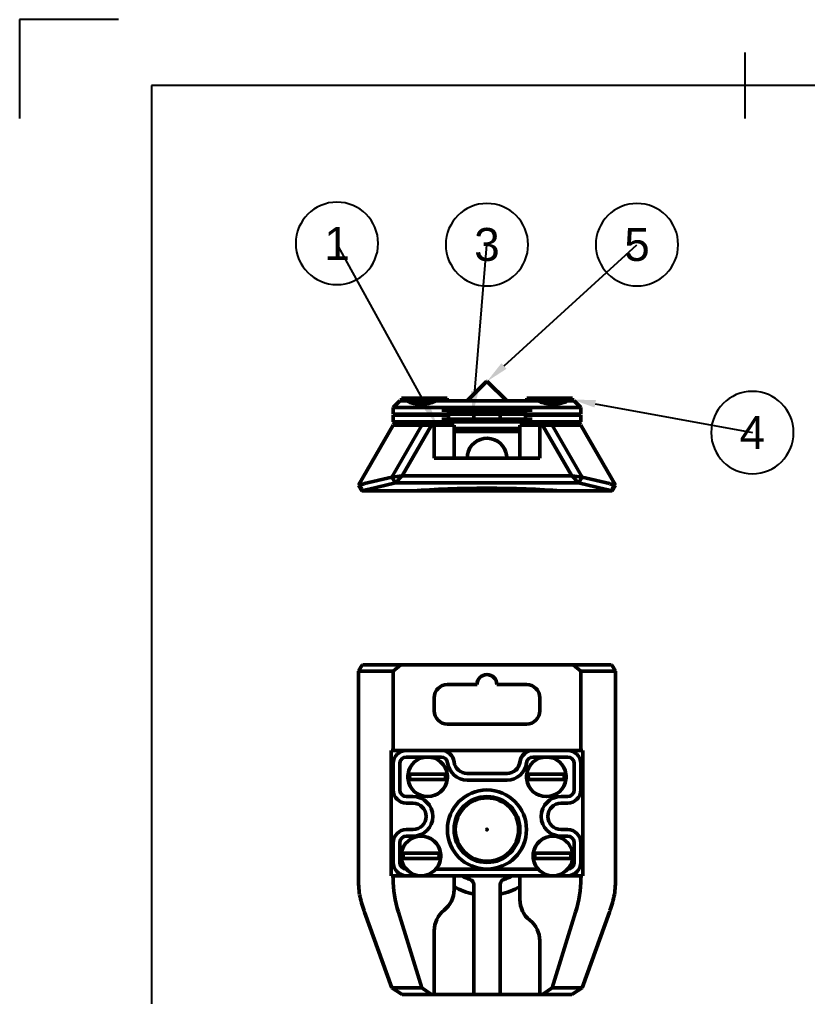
# Model space of a CAD drawing. Header units: millimetres. Extents: x 0 to 210, y 0 to 297.
# Drawn here: x 0 to 119.5, y 148.8 to 297 of the extents above; entities that cross this region are included whole.
import ezdxf
from ezdxf import colors
from ezdxf.entities.mleader import LeaderData, LeaderLine
from ezdxf.math import Vec2, Vec3

# ---------------------------------------------------------------- set-up
doc = ezdxf.new("R2010")
doc.units = ezdxf.units.MM
doc.header["$LTSCALE"] = 0.75
for name, color, linetype, lineweight in [('Balloons', 7, 'Continuous', 25), ('Border', 7, 'Continuous', 25), ('Visible', 7, 'Continuous', 50)]:
    doc.layers.add(name, color=color, linetype=linetype, lineweight=lineweight)
doc.styles.get("Standard").update_dxf_attribs({"font": 'arial.ttf'})

# ---------------------------------------------------------------- blocks, each defined once
blk = doc.blocks.new('ISO_A4(P)_SHEET')
at = {"layer": 'Border'}
for p, q in [((15, 297), (0, 297)), ((0, 297), (0, 282)), ((110, 292), (110, 282)), ((200, 287), (20, 287)), ((20, 287), (20, 10))]:
    blk.add_line(p, q, dxfattribs=at)
blk = doc.blocks.new('*B9')
at = {"transparency": 16777216}
for start, end in [(90, 270), (270, 90)]:
    blk.add_arc((0, 0), 6.25, start, end, dxfattribs=at)
at = {"transparency": 16777216, "insert": (0, 0), "char_height": 5, "attachment_point": 5}
blk.add_mtext('4', dxfattribs=at)
blk = doc.blocks.new('*B10')
at = {"transparency": 16777216}
for start, end in [(90, 270), (270, 90)]:
    blk.add_arc((0, 0), 6.25, start, end, dxfattribs=at)
at = {"transparency": 16777216, "insert": (0, 0), "char_height": 5, "attachment_point": 5}
blk.add_mtext('1', dxfattribs=at)
blk = doc.blocks.new('*B11')
at = {"transparency": 16777216}
for start, end in [(90, 270), (270, 90)]:
    blk.add_arc((0, 0), 6.25, start, end, dxfattribs=at)
at = {"transparency": 16777216, "insert": (0, 0), "char_height": 5, "attachment_point": 5}
blk.add_mtext('3', dxfattribs=at)
blk = doc.blocks.new('*B12')
at = {"transparency": 16777216}
for start, end in [(90, 270), (270, 90)]:
    blk.add_arc((0, 0), 6.25, start, end, dxfattribs=at)
at = {"transparency": 16777216, "insert": (0, 0), "char_height": 5, "attachment_point": 5}
blk.add_mtext('5', dxfattribs=at)

msp = doc.modelspace()

# ---------------------------------------------------------------- linework, layer by layer
at = {"layer": 'Visible'}
for p, q in [((70.84, 242.1), (67.89, 239.15)), ((70.84, 242.1), (70.94, 242.1)), ((70.94, 242.1), (73.89, 239.15)), ((56.67, 238.15), (57.67, 239.15)), ((57.67, 239.15), (58.66, 239.15)), ((57.92, 239.55), (57.92, 239.15)), ((57.92, 239.55), (63.87, 239.55)), ((58.66, 239.15), (63.13, 239.15)), ((70.89, 239.15), (63.13, 239.15)), ((63.87, 239.15), (63.87, 239.55)), ((63.87, 239.55), (64.87, 239.55)), ((64.87, 239.15), (64.87, 239.55)), ((78.66, 239.15), (70.89, 239.15)), ((76.92, 239.55), (76.92, 239.15)), ((76.92, 239.55), (77.92, 239.55)), ((77.92, 239.55), (77.92, 239.15)), ((77.92, 239.55), (83.87, 239.55)), ((78.66, 239.15), (83.13, 239.15)), ((83.13, 239.15), (84.12, 239.15)), ((83.87, 239.15), (83.87, 239.55)), ((85.12, 238.15), (84.12, 239.15)), ((58.65, 238.15), (56.67, 238.15)), ((56.67, 238.15), (56.67, 237.15)), ((58.67, 237.15), (56.67, 237.15)), ((58.65, 238.15), (58.67, 238.15)), ((64.05, 237.15), (58.67, 237.15)), ((59.29, 237.15), (59.29, 236.99)), ((62.49, 237.15), (62.49, 236.99)), ((62.89, 236.99), (62.89, 237.15)), ((63.13, 238.15), (83.12, 238.15)), ((64.05, 237.75), (77.74, 237.75)), ((65.05, 237.15), (64.05, 237.15)), ((65.05, 237.75), (65.05, 237.15)), ((65.05, 237.35), (76.74, 237.35)), ((68.35, 237.15), (65.05, 237.15)), ((66.49, 237.75), (66.09, 237.35)), ((68.89, 237.15), (68.35, 237.15)), ((68.89, 236.39), (68.89, 237.15)), ((68.89, 237.15), (72.89, 237.15)), ((73.44, 237.15), (72.89, 237.15)), ((72.89, 236.39), (72.89, 237.15)), ((76.74, 237.15), (73.44, 237.15)), ((75.29, 237.75), (75.69, 237.35)), ((76.74, 237.15), (76.74, 237.75)), ((77.74, 237.15), (76.74, 237.15)), ((83.12, 237.15), (77.74, 237.15)), ((78.89, 236.99), (78.89, 237.15)), ((79.29, 237.15), (79.29, 236.99)), ((82.49, 237.15), (82.49, 236.99)), ((83.12, 238.15), (83.14, 238.15)), ((85.12, 237.15), (83.12, 237.15)), ((85.12, 238.15), (83.14, 238.15)), ((85.12, 237.15), (85.12, 238.15)), ((56.67, 236.99), (58.67, 236.99)), ((56.67, 236.99), (56.67, 235.99)), ((56.67, 235.99), (57.17, 235.49)), ((56.67, 235.99), (58.65, 235.99)), ((58.67, 235.99), (58.65, 235.99)), ((58.67, 236.99), (64.05, 236.99)), ((78.66, 235.99), (58.67, 235.99)), ((64.05, 236.99), (65.05, 236.99)), ((67.02, 236.39), (64.05, 236.39)), ((65.05, 236.99), (65.05, 236.39)), ((67.02, 236.39), (68.35, 236.39)), ((68.35, 236.39), (68.89, 236.39)), ((72.89, 236.39), (68.89, 236.39)), ((72.89, 236.39), (73.44, 236.39)), ((73.44, 236.39), (74.77, 236.39)), ((77.74, 236.39), (74.77, 236.39)), ((76.74, 236.99), (77.74, 236.99)), ((76.74, 236.39), (76.74, 236.99)), ((77.74, 236.99), (83.12, 236.99)), ((83.12, 236.99), (85.12, 236.99)), ((83.14, 235.99), (83.12, 235.99)), ((83.14, 235.99), (85.12, 235.99)), ((85.12, 235.99), (84.62, 235.49)), ((85.12, 235.99), (85.12, 236.99)), ((56.67, 235.49), (51.39, 226.36)), ((61.01, 235.49), (56.46, 227.61)), ((56.67, 235.49), (57.46, 235.49)), ((57.46, 235.49), (61.01, 235.49)), ((58.03, 227.81), (62.46, 235.49)), ((62.46, 235.49), (61.01, 235.49)), ((62.89, 235.49), (62.46, 235.49)), ((64.39, 235.49), (62.89, 235.49)), ((62.89, 230.49), (62.89, 235.49)), ((64.39, 235.49), (65.89, 235.49)), ((65.89, 230.49), (65.89, 235.49)), ((65.89, 234.99), (70.89, 234.99)), ((75.89, 234.49), (65.89, 234.49)), ((70.89, 234.99), (75.89, 234.99)), ((75.89, 235.49), (77.39, 235.49)), ((75.89, 235.49), (75.89, 230.49)), ((78.89, 235.49), (77.39, 235.49)), ((79.33, 235.49), (78.89, 235.49)), ((78.89, 235.49), (78.89, 230.49)), ((80.78, 235.49), (79.33, 235.49)), ((79.33, 235.49), (83.76, 227.81)), ((84.33, 235.49), (80.78, 235.49)), ((85.33, 227.61), (80.78, 235.49)), ((84.33, 235.49), (85.12, 235.49)), ((90.39, 226.36), (85.12, 235.49)), ((78.89, 230.49), (62.89, 230.49)), ((56.46, 227.61), (52.33, 226.61)), ((52.83, 225.71), (57, 226.72)), ((56.46, 227.61), (58.03, 227.81)), ((57, 226.72), (56.46, 227.61)), ((58.03, 227.81), (57, 226.72)), ((57, 226.72), (84.79, 226.72)), ((83.76, 227.81), (58.03, 227.81)), ((84.79, 226.72), (83.76, 227.81)), ((83.76, 227.81), (85.33, 227.61)), ((85.33, 227.61), (84.79, 226.72)), ((84.79, 226.72), (88.95, 225.71)), ((89.46, 226.61), (85.33, 227.61)), ((51.89, 225.49), (51.39, 226.36)), ((51.89, 225.49), (52.09, 225.49)), ((52.09, 225.49), (52.12, 225.49)), ((52.12, 225.49), (59.71, 225.49)), ((82.08, 225.49), (59.71, 225.49)), ((82.08, 225.49), (89.67, 225.49)), ((89.67, 225.49), (89.7, 225.49)), ((89.7, 225.49), (89.89, 225.49)), ((89.89, 225.49), (90.39, 226.36))]:
    msp.add_line(p, q, dxfattribs=at)
at = {"layer": 'Visible', "extrusion": (-1e-16, -1, 2.967e-13)}
for p, q in [((51.89, 199.01), (51.39, 198.14)), ((52.05, 199.14), (51.89, 199.01)), ((57.82, 199.14), (52.05, 199.14)), ((56.67, 198.14), (57.82, 199.14)), ((57.82, 199.14), (83.97, 199.14)), ((89.74, 199.14), (83.97, 199.14)), ((83.97, 199.14), (85.12, 198.14)), ((89.89, 199.01), (89.74, 199.14)), ((90.39, 198.14), (89.89, 199.01)), ((51.39, 198.14), (56.67, 198.14)), ((51.39, 166.77), (51.39, 198.14)), ((56.67, 198.14), (56.67, 186.14)), ((85.12, 198.14), (90.39, 198.14)), ((85.12, 198.14), (85.12, 186.14)), ((90.39, 198.14), (90.39, 166.77)), ((64.89, 196.14), (69.39, 196.14)), ((72.39, 196.14), (76.89, 196.14)), ((62.89, 192.14), (62.89, 194.14)), ((78.89, 194.14), (78.89, 192.14)), ((76.89, 190.14), (64.89, 190.14)), ((56.38, 186.14), (56.67, 186.14)), ((56.38, 167.14), (56.38, 186.14)), ((56.67, 186.14), (58.67, 186.14)), ((63.93, 186.14), (58.67, 186.14)), ((63.93, 186.14), (77.86, 186.14)), ((77.89, 186.14), (77.86, 186.14)), ((83.12, 186.14), (77.89, 186.14)), ((83.12, 186.14), (85.12, 186.14)), ((85.12, 186.14), (85.41, 186.14)), ((85.41, 186.14), (85.41, 167.14)), ((56.67, 184.14), (56.67, 180.14)), ((57.67, 180.14), (57.67, 184.14)), ((58.67, 185.14), (61.89, 185.14)), ((61.89, 185.14), (63.93, 185.14)), ((77.89, 185.14), (79.89, 185.14)), ((79.89, 185.14), (83.12, 185.14)), ((84.12, 184.14), (84.12, 180.14)), ((85.12, 180.14), (85.12, 184.14)), ((58.92, 182.54), (64.87, 182.54)), ((73.93, 182.64), (67.89, 182.64)), ((76.92, 182.54), (82.87, 182.54)), ((64.87, 181.74), (58.92, 181.74)), ((67.89, 181.64), (73.93, 181.64)), ((82.87, 181.74), (76.92, 181.74)), ((59.67, 179.14), (58.67, 179.14)), ((58.67, 178.14), (59.67, 178.14)), ((83.12, 179.14), (82.12, 179.14)), ((82.12, 178.14), (83.12, 178.14)), ((59.67, 174.14), (58.67, 174.14)), ((83.12, 174.14), (82.12, 174.14)), ((56.67, 172.14), (56.67, 169.14)), ((57.67, 169.14), (57.67, 172.14)), ((58.67, 173.14), (59.67, 173.14)), ((82.12, 173.14), (83.12, 173.14)), ((84.12, 172.14), (84.12, 169.14)), ((85.12, 169.14), (85.12, 172.14)), ((57.92, 170.54), (63.87, 170.54)), ((77.92, 170.54), (83.87, 170.54)), ((63.87, 169.74), (57.92, 169.74)), ((83.87, 169.74), (77.92, 169.74)), ((70.89, 168.14), (63.13, 168.14)), ((78.66, 168.14), (70.89, 168.14)), ((56.67, 167.14), (56.38, 167.14)), ((58.67, 167.14), (56.67, 167.14)), ((56.67, 167.14), (56.67, 166.77)), ((58.67, 167.14), (63.13, 167.14)), ((63.13, 167.14), (83.12, 167.14)), ((65.89, 165.01), (65.89, 167.14)), ((75.89, 167.14), (75.89, 163.51)), ((85.12, 167.14), (83.12, 167.14)), ((85.12, 167.14), (85.12, 166.77)), ((85.41, 167.14), (85.12, 167.14)), ((68.89, 165.8), (68.89, 149.14)), ((72.89, 149.14), (72.89, 165.8)), ((56.46, 150.11), (52.33, 161.6)), ((57.46, 161.6), (61.01, 150.11)), ((84.33, 161.6), (80.78, 150.11)), ((89.46, 161.6), (85.33, 150.11)), ((62.89, 149.14), (62.89, 158.77)), ((78.89, 157.27), (78.89, 149.14)), ((56.46, 150.11), (58.03, 149.14)), ((61.01, 150.11), (56.46, 150.11)), ((62.46, 149.14), (61.01, 150.11)), ((80.78, 150.11), (79.33, 149.14)), ((85.33, 150.11), (80.78, 150.11)), ((83.76, 149.14), (85.33, 150.11)), ((58.03, 149.14), (62.46, 149.14)), ((62.89, 149.14), (62.46, 149.14)), ((68.89, 149.14), (62.89, 149.14)), ((68.89, 149.14), (72.89, 149.14)), ((78.89, 149.14), (72.89, 149.14)), ((79.33, 149.14), (78.89, 149.14)), ((79.33, 149.14), (83.76, 149.14))]:
    msp.add_line(p, q, dxfattribs=at)
at = {"layer": 'Visible'}
msp.add_circle((70.89, 174.14), 6, dxfattribs=at)
at = {"layer": 'Visible', "extrusion": (0, 0, -1)}
for radius in [5, 4.8, 0.05]:
    msp.add_circle((-70.89, 174.14), radius, dxfattribs=at)
at = {"layer": 'Visible'}
for centre, radius, start, end in [((60.9, 243.92), 5.27, 244.9871, 295.1221), ((70.89, 230.49), 3, 17.4546, 180.0007), ((53.28, 222.44), 4.28, 103.9726, 113.3802), ((53.8, 221.11), 4.7, 102.8486, 110.9423), ((53.2, 223.01), 3.7, 103.6546, 104.9674), ((87.99, 221.09), 4.72, 69.0734, 77.1271), ((88.59, 223.01), 3.7, 75.0326, 76.3454), ((88.51, 222.41), 4.3, 66.6417, 75.9964), ((64.89, 194.14), 2, 90, 180), ((76.89, 194.14), 2, 0, 90), ((64.89, 192.14), 2, 180, 270), ((76.89, 192.14), 2, 270, 0), ((58.67, 184.14), 2, 90, 180), ((63.93, 184.14), 2, 7.1808, 90), ((77.89, 184.14), 2, 90, 172.8192), ((83.12, 184.14), 2, 0, 90), ((67.89, 184.64), 3, 187.1808, 270), ((73.89, 184.64), 2, 270, 352.8192), ((73.93, 184.64), 3, 270, 352.8192), ((58.67, 180.14), 2, 180, 270), ((83.12, 180.14), 2, 270, 0), ((59.67, 176.14), 3, 270, 90), ((82.12, 176.14), 3, 90, 270), ((58.67, 172.14), 2, 90, 180), ((83.12, 172.14), 2, 0, 90), ((58.67, 169.14), 2, 180, 269.4493), ((83.12, 169.14), 2, 270.5507, 0), ((68.63, 166.78), 17.24, 180.0048, 188.3755), ((58.67, 169.14), 2, 269.4493, 270), ((70.89, 174.14), 8, 241.045, 251.447), ((68.09, 165.8), 0.8, 0, 71.447), ((73.69, 165.8), 0.8, 108.553, 180), ((70.89, 174.14), 8, 288.553, 298.955), ((83.12, 169.14), 2, 270, 270.5507), ((73.16, 166.78), 17.24, 351.6245, 359.9952), ((70.89, 174.14), 10, 240, 258.463), ((70.89, 174.14), 10, 281.537, 300), ((69.42, 167.82), 18.19, 191.2836, 199.2413), ((72.37, 167.83), 18.19, 340.7595, 348.7158), ((66.89, 158.77), 4, 128.6822, 180), ((66.79, 169.76), 24.1, 340.2056, 340.7908), ((74.89, 157.27), 4, 0, 51.3178)]:
    msp.add_arc(centre, radius, start, end, dxfattribs=at)
at = {"layer": 'Visible', "extrusion": (0, 0, -1)}
for centre, radius, start, end in [((-70.89, 196.14), 1.5, 0, 180), ((-77.86, 184.14), 2, 7.1808, 90), ((-58.67, 184.14), 1, 0, 90), ((-61.89, 182.14), 3, 7.6623, 172.3377), ((-63.93, 184.14), 1, 90, 172.8192), ((-67.89, 184.64), 2, 270, 352.8192), ((-73.93, 184.64), 2, 187.1808, 270), ((-77.89, 184.14), 1, 7.1808, 90), ((-79.89, 182.14), 3, 7.6623, 172.3377), ((-83.12, 184.14), 1, 90, 180), ((-61.89, 182.14), 3, 352.3377, 7.6623), ((-61.89, 182.14), 2.73, 351.5732, 8.4268), ((-61.89, 182.14), 2.73, 171.5732, 188.4268), ((-61.89, 182.14), 3, 172.3377, 187.6623), ((-79.89, 182.14), 3, 352.3377, 7.6623), ((-79.89, 182.14), 2.73, 351.5732, 8.4268), ((-79.89, 182.14), 2.73, 171.5732, 188.4268), ((-79.89, 182.14), 3, 172.3377, 187.6623), ((-61.89, 182.14), 3, 187.6623, 352.3377), ((-79.89, 182.14), 3, 187.6623, 352.3377), ((-58.67, 180.14), 1, 270, 0), ((-83.12, 180.14), 1, 180, 270), ((-59.67, 176.14), 2, 90, 270), ((-82.12, 176.14), 2, 270, 90), ((-58.67, 172.14), 1, 0, 90), ((-60.89, 170.14), 3, 7.6623, 172.3377), ((-80.89, 170.14), 3, 7.6623, 172.3377), ((-83.12, 172.14), 1, 90, 180), ((-60.89, 170.14), 3, 352.3377, 7.6623), ((-60.89, 170.14), 2.73, 351.5732, 8.4268), ((-60.89, 170.14), 2.73, 171.5732, 188.4268), ((-60.89, 170.14), 3, 172.3377, 187.6623), ((-80.89, 170.14), 3, 352.3377, 7.6623), ((-80.89, 170.14), 2.73, 351.5732, 8.4268), ((-80.89, 170.14), 2.73, 171.5732, 188.4268), ((-80.89, 170.14), 3, 172.3377, 187.6623), ((-58.67, 169.14), 1, 270.5507, 0), ((-60.89, 170.14), 3, 187.6623, 352.3377), ((-80.89, 170.14), 3, 187.6623, 352.3377), ((-83.12, 169.14), 1, 180, 269.4493), ((-61.89, 165.01), 4, 180, 231.3178), ((-79.89, 163.51), 4, 308.6822, 0), ((-75, 169.76), 24.1, 340.2056, 340.7908)]:
    msp.add_arc(centre, radius, start, end, dxfattribs=at)
at = {"layer": 'Visible'}
msp.add_ellipse((70.89, 224.5), major_axis=(-15.94, 0), ratio=0.087825, start_param=3.93478, end_param=5.489998, dxfattribs=at)
at = {"layer": 'Visible', "extrusion": (0, 0, -1)}
for centre, major_axis, start_param, end_param in [((79.76, 166.77), (-23.09, 0), -0.261799, 0), ((62.03, 166.77), (23.09, 0), 0, 0.261799)]:
    msp.add_ellipse(centre, major_axis=major_axis, ratio=0.866025, start_param=start_param, end_param=end_param, dxfattribs=at)
at = {"layer": 'Visible'}
for points, knots in [([(58.67, 239.15), (58.67, 239.15), (58.67, 239.15), (58.66, 239.15), (58.66, 239.15), (58.66, 239.15)], [0.0000570585, 0.0000570585, 0.0000570585, 0.0000570585, 0.0003133409, 0.0003133409, 0.000625543, 0.000625543, 0.000625543, 0.000625543]), ([(83.13, 239.15), (83.13, 239.15), (83.13, 239.15), (83.12, 239.15), (83.12, 239.15), (83.12, 239.15)], [0, 0, 0, 0, 0.0002837611, 0.0002837611, 0.0005684846, 0.0005684846, 0.0005684846, 0.0005684846]), ([(58.67, 238.15), (59.41, 238.15), (60.16, 238.15), (61.64, 238.15), (62.39, 238.15), (63.13, 238.15)], [-0.2556624, -0.2556624, -0.2556624, -0.2556624, -0.1440983, -0.1440983, -0.0325342, -0.0325342, -0.0325342, -0.0325342]), ([(83.12, 235.99), (82.38, 235.99), (81.63, 235.99), (80.15, 235.99), (79.4, 235.99), (78.66, 235.99)], [-0.2556624, -0.2556624, -0.2556624, -0.2556624, -0.1440983, -0.1440983, -0.0325342, -0.0325342, -0.0325342, -0.0325342]), ([(51.58, 226.36), (51.55, 226.36), (51.53, 226.36), (51.48, 226.36), (51.46, 226.36), (51.44, 226.36), (51.43, 226.36), (51.41, 226.36), (51.4, 226.36), (51.39, 226.36), (51.39, 226.36)], [-6.4126927, -6.4126927, -6.4126927, -6.4126927, -6.3862692, -6.3862692, -6.3492032, -6.3492032, -6.3492032, -6.3161943, -6.3161943, -6.2831853, -6.2831853, -6.2831853, -6.2831853]), ([(51.58, 226.36), (51.66, 226.22), (51.75, 226.07), (51.92, 225.78), (52.01, 225.64), (52.09, 225.49)], [-0.05051392, -0.05051392, -0.05051392, -0.05051392, -0.02525866, -0.02525866, 0, 0, 0, 0]), ([(52.75, 225.69), (52.77, 225.69), (52.78, 225.69), (52.81, 225.7), (52.82, 225.7), (52.83, 225.71)], [1.7395114, 1.7395114, 1.7395114, 1.7395114, 1.74568665, 1.74568665, 1.7518619, 1.7518619, 1.7518619, 1.7518619]), ([(88.95, 225.71), (88.97, 225.7), (88.98, 225.7), (89.01, 225.69), (89.02, 225.69), (89.04, 225.69)], [-1.4835819, -1.4835819, -1.4835819, -1.4835819, -1.47740664, -1.47740664, -1.47123139, -1.47123139, -1.47123139, -1.47123139]), ([(90.21, 226.36), (90.13, 226.22), (90.04, 226.08), (89.87, 225.79), (89.78, 225.64), (89.7, 225.49)], [-0.05051538, -0.05051538, -0.05051538, -0.05051538, -0.0254891, -0.0254891, 0, 0, 0, 0]), ([(90.39, 226.36), (90.39, 226.36), (90.39, 226.36), (90.37, 226.36), (90.36, 226.36), (90.35, 226.36), (90.33, 226.36), (90.31, 226.36), (90.26, 226.36), (90.24, 226.36), (90.21, 226.36)], [0, 0, 0, 0, 0.033009, 0.033009, 0.0660179, 0.0660179, 0.0660179, 0.1030839, 0.1030839, 0.1295074, 0.1295074, 0.1295074, 0.1295074])]:
    msp.add_open_spline(points, degree=3, knots=knots, dxfattribs=at)
for points, degree in [([(83.12, 239.15), (80.89, 238.16), (78.66, 239.15)], 2), ([(73.76, 231.39), (73.85, 231.1), (73.89, 230.8), (73.89, 230.49)], 3)]:
    msp.add_open_spline(points, degree=degree, dxfattribs=at)

# ---------------------------------------------------------------- block references
at = {"layer": 'Border'}
msp.add_blockref('ISO_A4(P)_SHEET', (0, 0), dxfattribs=at)

# ---------------------------------------------------------------- leaders
at = {"layer": 'Balloons'}
ml = msp.add_multileader_block('Standard', dxfattribs=at)
ml.set_content('*B10', color=256)
ml.set_leader_properties()
ml.build(insert=Vec2(0, 0))
ml.multileader.update_dxf_attribs({"has_dogleg": 0, "arrow_head_size": 3.5, "block_connection_type": 1})
ctx = ml.context
ctx.base_point, ctx.char_height, ctx.arrow_head_size = Vec3(48.14, 263.05), 3.5, 3.5
ctx.attachment_type = 1
notes = []
notes.append((ctx, [(0, (1, 1, 0), (40.14, 263.05), (1, 0), 8, [(0, [(63.29, 235.49)], 0, [])])]))
ctx.block.insert = Vec3(48.14, 263.05)
ml = msp.add_multileader_block('Standard', dxfattribs=at)
ml.set_content('*B11', color=256)
ml.set_leader_properties()
ml.build(insert=Vec2(0, 0))
ml.multileader.update_dxf_attribs({"has_dogleg": 0, "arrow_head_size": 3.5, "block_connection_type": 1})
ctx = ml.context
ctx.base_point, ctx.char_height, ctx.arrow_head_size = Vec3(70.89, 262.85), 3.5, 3.5
ctx.attachment_type = 1
notes.append((ctx, [(0, (1, 1, 0), (62.89, 262.85), (1, 0), 8, [(0, [(68.74, 237.15)], 0, [])])]))
ctx.block.insert = Vec3(70.89, 262.85)
ml = msp.add_multileader_block('Standard', dxfattribs=at)
ml.set_content('*B12', color=256)
ml.set_leader_properties()
ml.build(insert=Vec2(0, 0))
ml.multileader.update_dxf_attribs({"has_dogleg": 0, "arrow_head_size": 3.5, "block_connection_type": 1})
ctx = ml.context
ctx.base_point, ctx.char_height, ctx.arrow_head_size = Vec3(93.64, 262.85), 3.5, 3.5
ctx.attachment_type = 1
notes.append((ctx, [(0, (1, 1, 0), (85.64, 262.85), (1, 0), 8, [(0, [(70.89, 242.1)], 0, [])])]))
ctx.block.insert = Vec3(93.64, 262.85)
ml = msp.add_multileader_block('Standard', dxfattribs=at)
ml.set_content('*B9', color=256)
ml.set_leader_properties()
ml.build(insert=Vec2(0, 0))
ml.multileader.update_dxf_attribs({"has_dogleg": 0, "arrow_head_size": 3.5, "block_connection_type": 1})
ctx = ml.context
ctx.base_point, ctx.char_height, ctx.arrow_head_size = Vec3(111.14, 234.35), 3.5, 3.5
ctx.attachment_type = 1
notes.append((ctx, [(0, (1, 1, 0), (103.14, 234.35), (1, 0), 8, [(0, [(83.87, 239.35)], 0, [])])]))
ctx.block.insert = Vec3(111.14, 234.35)
for ctx, leaders in notes:
    for number, flags, end, landing, length, lines in leaders:
        leader = LeaderData()
        leader.index, (leader.has_last_leader_line, leader.has_dogleg_vector, leader.attachment_direction) = number, flags
        leader.last_leader_point, leader.dogleg_vector, leader.dogleg_length = Vec3(end), Vec3(landing), length
        for number, points, colour, breaks in lines:
            line = LeaderLine()
            line.index, line.vertices, line.color, line.breaks = number, Vec3.list(points), colors.encode_raw_color(colour), breaks
            leader.lines.append(line)
        ctx.leaders.append(leader)

doc.saveas('drawing.dxf')
